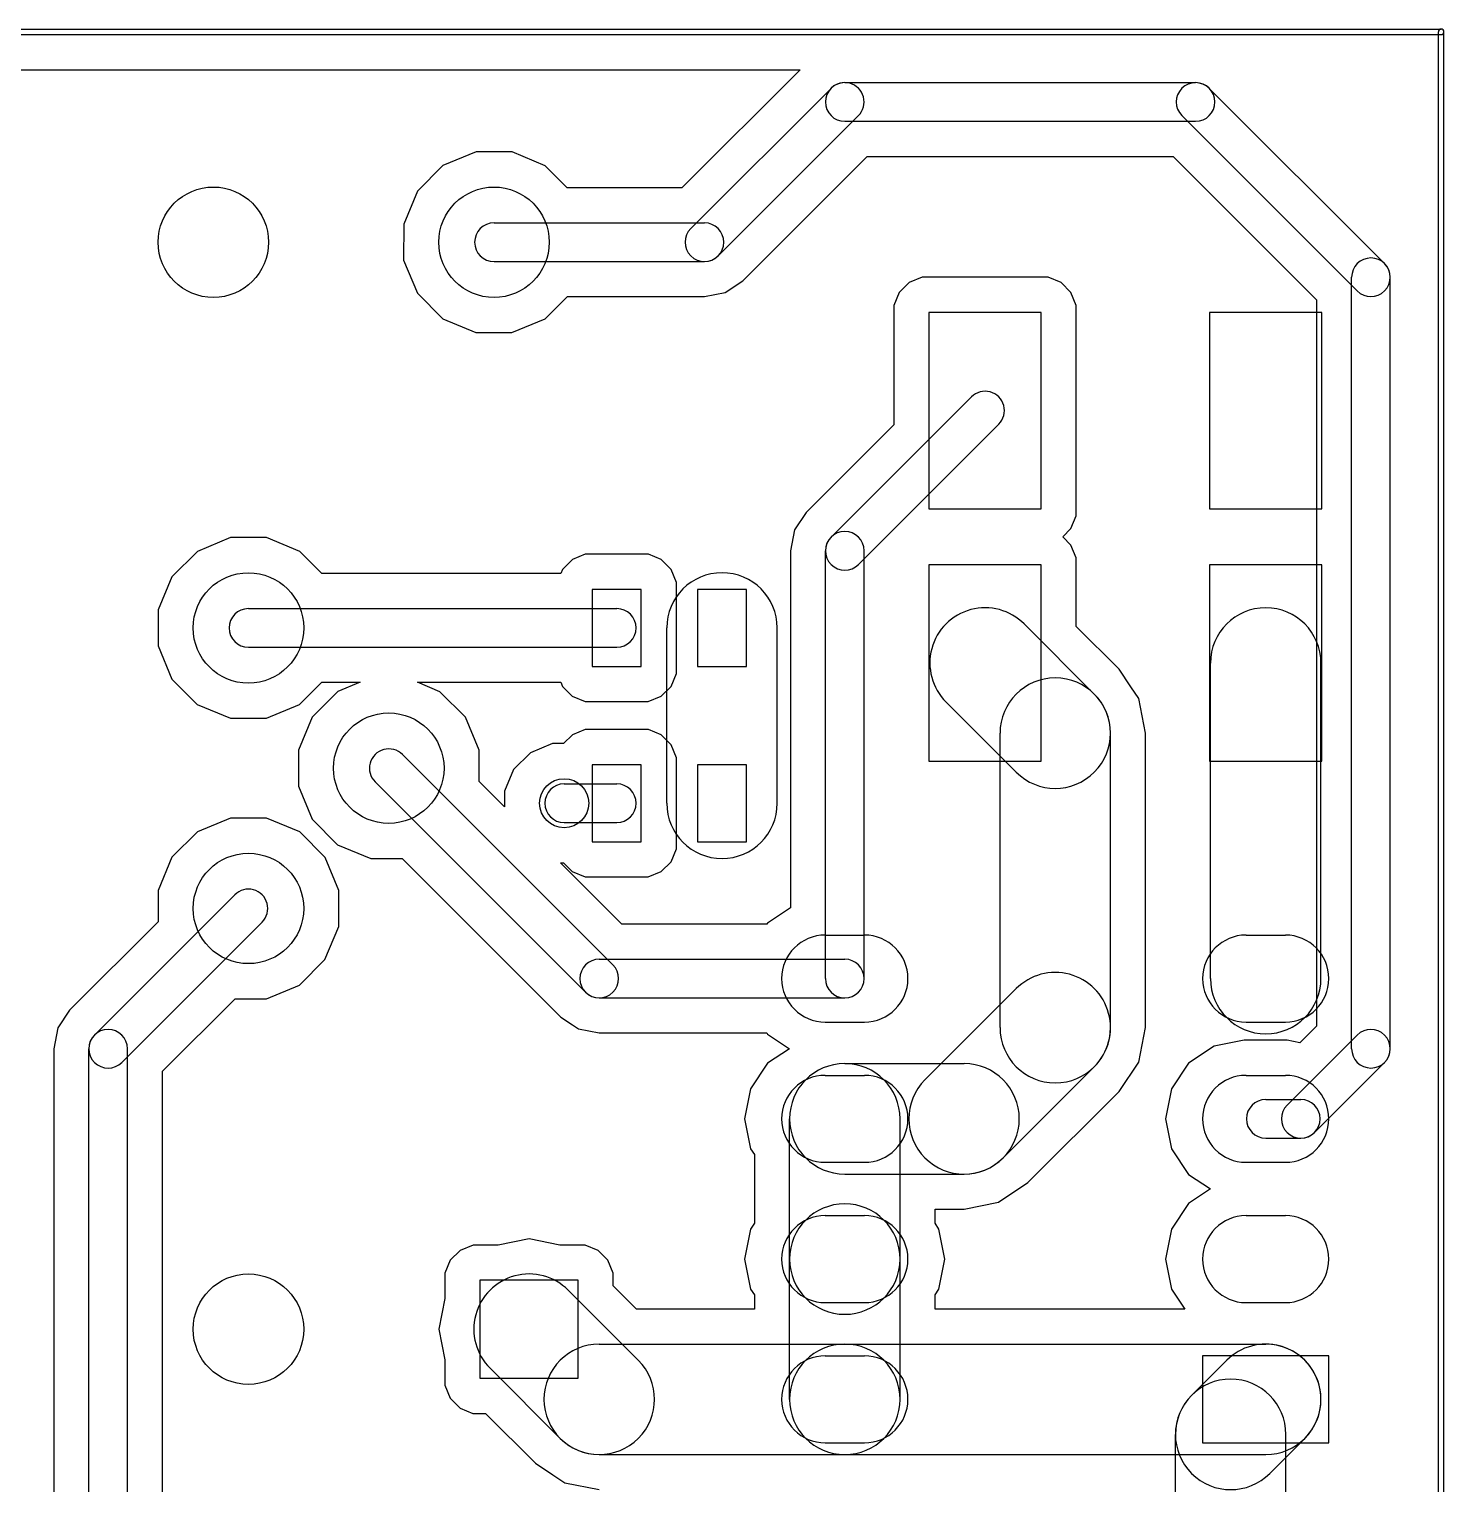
# Model space of a CAD drawing. Extents: x 50.1 to 94.7, y -225.5 to -171.4.
# Drawn here: x 69.05 to 94.67, y -197.75 to -171.4 of the extents above; entities that cross this region are included whole.
import ezdxf

# ---------------------------------------------------------------- set-up
doc = ezdxf.new("R2010")
doc.units = 0
doc.header["$MEASUREMENT"] = 0
doc.layers.add('BLACK', color=250, linetype='CONTINUOUS')

msp = doc.modelspace()

# ---------------------------------------------------------------- linework, layer by layer
at = {"layer": 'BLACK'}
for p, q in [((50.165, -171.4), (94.615, -171.4)), ((50.165, -171.5), (94.615, -171.5)), ((94.565, -225.425), (94.565, -171.45)), ((94.665, -225.425), (94.665, -171.45)), ((50.85, -172.135), (83.012, -172.135)), ((50.85, -172.135), (83.012, -172.135)), ((83.012, -172.135), (80.872, -174.275)), ((83.012, -172.135), (80.872, -174.275)), ((81.0325, -175.013), (83.5725, -172.473)), ((83.82, -172.37), (90.17, -172.37)), ((90.4175, -172.473), (93.5925, -175.648)), ((81.5275, -175.507), (84.0675, -172.967)), ((83.82, -173.07), (90.17, -173.07)), ((89.9225, -172.967), (93.0975, -176.142)), ((76.5451, -173.873), (76.0847, -174.333)), ((76.5451, -173.873), (76.0847, -174.333)), ((77.1462, -173.625), (76.5451, -173.873)), ((77.1462, -173.625), (76.5451, -173.873)), ((77.7966, -173.625), (77.1462, -173.625)), ((77.7966, -173.625), (77.1462, -173.625)), ((78.3974, -173.875), (77.7966, -173.625)), ((78.3974, -173.875), (77.7966, -173.625)), ((78.7969, -174.275), (78.3974, -173.875)), ((78.7969, -174.275), (78.3974, -173.875)), ((81.9765, -175.957), (84.228, -173.705)), ((81.9765, -175.957), (84.228, -173.705)), ((84.228, -173.705), (89.762, -173.705)), ((84.228, -173.705), (89.762, -173.705)), ((89.762, -173.705), (92.36, -176.303)), ((89.762, -173.705), (92.36, -176.303)), ((76.0847, -174.333), (75.8353, -174.933)), ((76.0847, -174.333), (75.8353, -174.933)), ((80.872, -174.275), (78.7969, -174.275)), ((80.872, -174.275), (78.7969, -174.275)), ((75.8353, -174.933), (75.8347, -175.584)), ((75.8353, -174.933), (75.8347, -175.584)), ((77.47, -174.91), (81.28, -174.91)), ((75.8347, -175.584), (76.0831, -176.185)), ((75.8347, -175.584), (76.0831, -176.185)), ((77.47, -175.61), (81.28, -175.61)), ((81.6569, -176.17), (81.9765, -175.957)), ((81.6569, -176.17), (81.9765, -175.957)), ((84.9848, -175.991), (84.806, -176.17)), ((84.9848, -175.991), (84.806, -176.17)), ((85.2182, -175.895), (84.9848, -175.991)), ((85.2182, -175.895), (84.9848, -175.991)), ((87.2502, -175.895), (85.2182, -175.895)), ((87.2502, -175.895), (85.2182, -175.895)), ((87.5029, -175.895), (87.2502, -175.895)), ((87.5029, -175.895), (87.2502, -175.895)), ((87.7362, -175.992), (87.5029, -175.895)), ((87.7362, -175.992), (87.5029, -175.895)), ((87.9146, -176.171), (87.7362, -175.992)), ((87.9146, -176.171), (87.7362, -175.992)), ((92.995, -189.865), (92.995, -175.895)), ((93.695, -189.865), (93.695, -175.895)), ((76.0831, -176.185), (76.5426, -176.645)), ((76.0831, -176.185), (76.5426, -176.645)), ((78.3949, -176.647), (78.7975, -176.245)), ((78.3949, -176.647), (78.7975, -176.245)), ((78.7975, -176.245), (81.28, -176.245)), ((78.7975, -176.245), (81.28, -176.245)), ((81.28, -176.245), (81.6569, -176.17)), ((81.28, -176.245), (81.6569, -176.17)), ((84.806, -176.17), (84.7091, -176.403)), ((84.806, -176.17), (84.7091, -176.403)), ((88.0111, -176.404), (87.9146, -176.171)), ((88.0111, -176.404), (87.9146, -176.171)), ((84.7091, -176.403), (84.7089, -176.656)), ((84.7091, -176.403), (84.7089, -176.656)), ((88.0111, -179.96), (88.0111, -176.404)), ((88.0111, -179.96), (88.0111, -176.404)), ((92.36, -176.303), (92.36, -189.457)), ((92.36, -176.303), (92.36, -189.457)), ((76.5426, -176.645), (77.1434, -176.895)), ((76.5426, -176.645), (77.1434, -176.895)), ((77.7938, -176.895), (78.3949, -176.647)), ((77.7938, -176.895), (78.3949, -176.647)), ((84.7089, -176.656), (84.7089, -178.566)), ((84.7089, -176.656), (84.7089, -178.566)), ((85.344, -176.53), (85.344, -180.086)), ((87.376, -176.53), (85.344, -176.53)), ((87.376, -180.086), (87.376, -176.53)), ((90.424, -176.53), (90.424, -180.086)), ((92.456, -176.53), (90.424, -176.53)), ((92.456, -180.086), (92.456, -176.53)), ((77.1434, -176.895), (77.7938, -176.895)), ((77.1434, -176.895), (77.7938, -176.895)), ((83.5725, -180.601), (86.1125, -178.061)), ((84.7089, -178.566), (83.1235, -180.152)), ((84.7089, -178.566), (83.1235, -180.152)), ((84.0675, -181.095), (86.6075, -178.555)), ((83.1235, -180.152), (82.91, -180.471)), ((83.1235, -180.152), (82.91, -180.471)), ((85.344, -180.086), (87.376, -180.086)), ((88.0109, -180.213), (88.0111, -179.96)), ((88.0109, -180.213), (88.0111, -179.96)), ((90.424, -180.086), (92.456, -180.086)), ((82.91, -180.471), (82.835, -180.848)), ((82.91, -180.471), (82.835, -180.848)), ((87.766, -180.594), (87.914, -180.446)), ((87.766, -180.594), (87.914, -180.446)), ((87.914, -180.446), (88.0109, -180.213)), ((87.914, -180.446), (88.0109, -180.213)), ((72.7012, -180.61), (72.1001, -180.858)), ((72.7012, -180.61), (72.1001, -180.858)), ((73.3516, -180.61), (72.7012, -180.61)), ((73.3516, -180.61), (72.7012, -180.61)), ((73.9524, -180.86), (73.3516, -180.61)), ((73.9524, -180.86), (73.3516, -180.61)), ((87.9146, -180.743), (87.766, -180.594)), ((87.9146, -180.743), (87.766, -180.594)), ((72.1001, -180.858), (71.6397, -181.318)), ((72.1001, -180.858), (71.6397, -181.318)), ((74.3519, -181.26), (73.9524, -180.86)), ((74.3519, -181.26), (73.9524, -180.86)), ((79.1222, -180.911), (78.8888, -181.008)), ((79.1222, -180.911), (78.8888, -181.008)), ((80.0112, -180.911), (79.1222, -180.911)), ((80.0112, -180.911), (79.1222, -180.911)), ((80.2639, -180.912), (80.0112, -180.911)), ((80.2639, -180.912), (80.0112, -180.911)), ((80.4972, -181.008), (80.2639, -180.912)), ((80.4972, -181.008), (80.2639, -180.912)), ((82.835, -180.848), (82.835, -187.314)), ((82.835, -180.848), (82.835, -187.314)), ((83.47, -188.595), (83.47, -180.848)), ((84.17, -188.595), (84.17, -180.848)), ((88.0111, -180.976), (87.9146, -180.743)), ((88.0111, -180.976), (87.9146, -180.743)), ((88.0111, -182.219), (88.0111, -180.976)), ((88.0111, -182.219), (88.0111, -180.976)), ((78.6794, -181.26), (74.3519, -181.26)), ((78.6794, -181.26), (74.3519, -181.26)), ((78.71, -181.186), (78.6794, -181.26)), ((78.71, -181.186), (78.6794, -181.26)), ((78.8888, -181.008), (78.71, -181.186)), ((78.8888, -181.008), (78.71, -181.186)), ((80.6756, -181.187), (80.4972, -181.008)), ((80.6756, -181.187), (80.4972, -181.008)), ((80.7721, -181.421), (80.6756, -181.187)), ((80.7721, -181.421), (80.6756, -181.187)), ((85.344, -181.102), (85.344, -184.658)), ((87.376, -181.102), (85.344, -181.102)), ((87.376, -184.658), (87.376, -181.102)), ((90.424, -181.102), (90.424, -184.658)), ((92.456, -181.102), (90.424, -181.102)), ((92.456, -184.658), (92.456, -181.102)), ((71.6397, -181.318), (71.3903, -181.918)), ((71.6397, -181.318), (71.3903, -181.918)), ((80.7721, -182.818), (80.7721, -181.421)), ((80.7721, -182.818), (80.7721, -181.421)), ((79.248, -181.547), (79.248, -182.944)), ((80.137, -181.547), (79.248, -181.547)), ((80.137, -182.944), (80.137, -181.547)), ((81.153, -181.547), (81.153, -182.944)), ((82.042, -181.547), (81.153, -181.547)), ((82.042, -182.944), (82.042, -181.547)), ((71.3903, -181.918), (71.3897, -182.569)), ((71.3903, -181.918), (71.3897, -182.569)), ((73.025, -181.895), (79.6925, -181.895)), ((80.5975, -185.42), (80.5975, -182.245)), ((82.5975, -185.42), (82.5975, -182.245)), ((88.3371, -183.443), (87.0671, -182.173)), ((88.7861, -182.994), (88.0111, -182.219)), ((88.7861, -182.994), (88.0111, -182.219)), ((71.3897, -182.569), (71.6381, -183.17)), ((71.3897, -182.569), (71.6381, -183.17)), ((73.025, -182.595), (79.6925, -182.595)), ((80.7719, -183.07), (80.7721, -182.818)), ((80.7719, -183.07), (80.7721, -182.818)), ((79.248, -182.944), (80.137, -182.944)), ((80.675, -183.304), (80.7719, -183.07)), ((80.675, -183.304), (80.7719, -183.07)), ((81.153, -182.944), (82.042, -182.944)), ((88.9986, -183.312), (88.7861, -182.994)), ((88.7861, -182.994), (88.7861, -182.994)), ((88.9986, -183.312), (88.7861, -182.994)), ((88.7861, -182.994), (88.7861, -182.994)), ((90.44, -188.595), (90.44, -182.88)), ((92.44, -188.595), (92.44, -182.88)), ((71.6381, -183.17), (72.0976, -183.63)), ((71.6381, -183.17), (72.0976, -183.63)), ((73.9499, -183.632), (74.3525, -183.23)), ((73.9499, -183.632), (74.3525, -183.23)), ((74.3525, -183.23), (75.0469, -183.23)), ((74.3525, -183.23), (75.0469, -183.23)), ((75.0469, -183.23), (74.6401, -183.398)), ((75.0469, -183.23), (74.6401, -183.398)), ((76.4924, -183.4), (76.0836, -183.23)), ((76.0836, -183.23), (78.6793, -183.23)), ((76.4924, -183.4), (76.0836, -183.23)), ((76.0836, -183.23), (78.6793, -183.23)), ((78.6793, -183.23), (78.7094, -183.303)), ((78.6793, -183.23), (78.7094, -183.303)), ((78.7094, -183.303), (78.8878, -183.482)), ((78.7094, -183.303), (78.8878, -183.482)), ((80.4962, -183.482), (80.675, -183.304)), ((80.4962, -183.482), (80.675, -183.304)), ((89.1405, -183.524), (88.9986, -183.312)), ((89.1405, -183.524), (88.9986, -183.312)), ((72.0976, -183.63), (72.6984, -183.88)), ((72.0976, -183.63), (72.6984, -183.88)), ((73.3488, -183.88), (73.9499, -183.632)), ((73.3488, -183.88), (73.9499, -183.632)), ((74.6401, -183.398), (74.1797, -183.858)), ((74.6401, -183.398), (74.1797, -183.858)), ((76.9519, -183.86), (76.4924, -183.4)), ((76.9519, -183.86), (76.4924, -183.4)), ((78.8878, -183.482), (79.1211, -183.578)), ((78.8878, -183.482), (79.1211, -183.578)), ((79.1211, -183.578), (79.3738, -183.579)), ((79.1211, -183.578), (79.3738, -183.579)), ((79.3738, -183.579), (80.2628, -183.579)), ((79.3738, -183.579), (80.2628, -183.579)), ((80.2628, -183.579), (80.4962, -183.482)), ((80.2628, -183.579), (80.4962, -183.482)), ((86.9229, -184.857), (85.6529, -183.587)), ((89.265, -184.15), (89.1405, -183.524)), ((89.1405, -183.524), (89.1405, -183.524)), ((89.265, -184.15), (89.1405, -183.524)), ((89.1405, -183.524), (89.1405, -183.524)), ((72.6984, -183.88), (73.3488, -183.88)), ((72.6984, -183.88), (73.3488, -183.88)), ((74.1797, -183.858), (73.9303, -184.458)), ((74.1797, -183.858), (73.9303, -184.458)), ((77.2003, -184.461), (76.9519, -183.86)), ((77.2003, -184.461), (76.9519, -183.86)), ((79.1222, -184.086), (78.8888, -184.183)), ((79.1222, -184.086), (78.8888, -184.183)), ((80.0112, -184.086), (79.1222, -184.086)), ((80.0112, -184.086), (79.1222, -184.086)), ((80.2639, -184.087), (80.0112, -184.086)), ((80.2639, -184.087), (80.0112, -184.086)), ((80.4972, -184.183), (80.2639, -184.087)), ((80.4972, -184.183), (80.2639, -184.087)), ((86.63, -189.484), (86.63, -184.15)), ((88.63, -189.484), (88.63, -184.15)), ((89.265, -189.484), (89.265, -184.15)), ((89.265, -189.484), (89.265, -184.15)), ((78.5262, -184.34), (78.1293, -184.504)), ((78.5262, -184.34), (78.1293, -184.504)), ((78.7309, -184.34), (78.5262, -184.34)), ((78.7309, -184.34), (78.5262, -184.34)), ((78.8888, -184.183), (78.7309, -184.34)), ((78.8888, -184.183), (78.7309, -184.34)), ((80.6756, -184.362), (80.4972, -184.183)), ((80.6756, -184.362), (80.4972, -184.183)), ((80.7721, -184.596), (80.6756, -184.362)), ((80.7721, -184.596), (80.6756, -184.362)), ((73.9303, -184.458), (73.9297, -185.109)), ((73.9303, -184.458), (73.9297, -185.109)), ((79.6225, -188.348), (75.8125, -184.538)), ((77.1998, -185.027), (77.2003, -184.461)), ((77.1998, -185.027), (77.2003, -184.461)), ((78.1293, -184.504), (77.8254, -184.808)), ((78.1293, -184.504), (77.8254, -184.808)), ((80.7721, -185.993), (80.7721, -184.596)), ((80.7721, -185.993), (80.7721, -184.596)), ((85.344, -184.658), (87.376, -184.658)), ((90.424, -184.658), (92.456, -184.658)), ((77.8254, -184.808), (77.6607, -185.204)), ((77.8254, -184.808), (77.6607, -185.204)), ((79.248, -184.722), (79.248, -186.119)), ((80.137, -184.722), (79.248, -184.722)), ((80.137, -186.119), (80.137, -184.722)), ((81.153, -184.722), (81.153, -186.119)), ((82.042, -184.722), (81.153, -184.722)), ((82.042, -186.119), (82.042, -184.722)), ((73.9297, -185.109), (74.1781, -185.71)), ((73.9297, -185.109), (74.1781, -185.71)), ((79.1275, -188.842), (75.3175, -185.032)), ((77.6604, -185.487), (77.1998, -185.027)), ((77.6604, -185.487), (77.1998, -185.027)), ((77.6607, -185.204), (77.6604, -185.487)), ((77.6607, -185.204), (77.6604, -185.487)), ((78.74, -185.07), (79.6925, -185.07)), ((72.7012, -185.69), (72.1001, -185.938)), ((72.7012, -185.69), (72.1001, -185.938)), ((73.3516, -185.69), (72.7012, -185.69)), ((73.3516, -185.69), (72.7012, -185.69)), ((73.9524, -185.94), (73.3516, -185.69)), ((73.9524, -185.94), (73.3516, -185.69)), ((74.1781, -185.71), (74.6376, -186.17)), ((74.1781, -185.71), (74.6376, -186.17)), ((72.1001, -185.938), (71.6397, -186.398)), ((72.1001, -185.938), (71.6397, -186.398)), ((74.4119, -186.4), (73.9524, -185.94)), ((74.4119, -186.4), (73.9524, -185.94)), ((78.74, -185.77), (79.6925, -185.77)), ((80.7719, -186.245), (80.7721, -185.993)), ((80.7719, -186.245), (80.7721, -185.993)), ((74.6376, -186.17), (75.2384, -186.42)), ((74.6376, -186.17), (75.2384, -186.42)), ((79.248, -186.119), (80.137, -186.119)), ((80.675, -186.479), (80.7719, -186.245)), ((80.675, -186.479), (80.7719, -186.245)), ((81.153, -186.119), (82.042, -186.119)), ((71.6397, -186.398), (71.3903, -186.998)), ((71.6397, -186.398), (71.3903, -186.998)), ((74.6603, -187.001), (74.4119, -186.4)), ((74.6603, -187.001), (74.4119, -186.4)), ((75.2384, -186.42), (75.8072, -186.42)), ((75.2384, -186.42), (75.8072, -186.42)), ((75.8072, -186.42), (78.6785, -189.292)), ((75.8072, -186.42), (78.6785, -189.292)), ((79.783, -187.61), (78.6724, -186.499)), ((78.6724, -186.499), (78.7311, -186.499)), ((79.783, -187.61), (78.6724, -186.499)), ((78.6724, -186.499), (78.7311, -186.499)), ((78.7311, -186.499), (78.8878, -186.657)), ((78.7311, -186.499), (78.8878, -186.657)), ((80.4962, -186.657), (80.675, -186.479)), ((80.4962, -186.657), (80.675, -186.479)), ((78.8878, -186.657), (79.1211, -186.753)), ((78.8878, -186.657), (79.1211, -186.753)), ((79.1211, -186.753), (79.3738, -186.754)), ((79.1211, -186.753), (79.3738, -186.754)), ((79.3738, -186.754), (80.2628, -186.754)), ((79.3738, -186.754), (80.2628, -186.754)), ((80.2628, -186.754), (80.4962, -186.657)), ((80.2628, -186.754), (80.4962, -186.657)), ((71.3903, -186.998), (71.3898, -187.567)), ((71.3903, -186.998), (71.3898, -187.567)), ((74.6597, -187.652), (74.6603, -187.001)), ((74.6597, -187.652), (74.6603, -187.001)), ((70.2375, -189.618), (72.7775, -187.078)), ((82.835, -187.314), (82.4238, -187.589)), ((82.835, -187.314), (82.4238, -187.589)), ((71.3898, -187.567), (69.7885, -189.169)), ((71.3898, -187.567), (69.7885, -189.169)), ((70.7325, -190.112), (73.2725, -187.572)), ((74.4103, -188.252), (74.6597, -187.652)), ((74.4103, -188.252), (74.6597, -187.652)), ((82.4099, -187.61), (79.783, -187.61)), ((82.4099, -187.61), (79.783, -187.61)), ((82.4238, -187.589), (82.4099, -187.61)), ((82.4238, -187.589), (82.4099, -187.61)), ((83.4644, -187.808), (84.1756, -187.808)), ((91.0844, -187.808), (91.7956, -187.808)), ((73.9499, -188.712), (74.4103, -188.252)), ((73.9499, -188.712), (74.4103, -188.252)), ((79.375, -188.245), (83.82, -188.245)), ((73.3488, -188.96), (73.9499, -188.712)), ((73.3488, -188.96), (73.9499, -188.712)), ((85.2719, -190.428), (86.9229, -188.777)), ((71.47, -190.273), (72.7832, -188.96)), ((71.47, -190.273), (72.7832, -188.96)), ((72.7832, -188.96), (73.3488, -188.96)), ((72.7832, -188.96), (73.3488, -188.96)), ((79.375, -188.945), (83.82, -188.945)), ((69.7885, -189.169), (69.575, -189.488)), ((69.7885, -189.169), (69.575, -189.488)), ((78.6785, -189.292), (78.6785, -189.292)), ((78.6785, -189.292), (78.892, -189.434)), ((78.6785, -189.292), (78.6785, -189.292)), ((78.6785, -189.292), (78.892, -189.434)), ((83.4644, -189.382), (84.1756, -189.382)), ((91.0844, -189.382), (91.7956, -189.382)), ((69.575, -189.488), (69.5, -189.865)), ((69.575, -189.488), (69.5, -189.865)), ((78.892, -189.434), (78.9981, -189.505)), ((78.892, -189.434), (78.9981, -189.505)), ((78.9981, -189.505), (78.9981, -189.505)), ((78.9981, -189.505), (79.375, -189.58)), ((78.9981, -189.505), (78.9981, -189.505)), ((78.9981, -189.505), (79.375, -189.58)), ((79.375, -189.58), (82.4099, -189.58)), ((79.375, -189.58), (82.4099, -189.58)), ((82.4099, -189.58), (82.4238, -189.601)), ((82.4099, -189.58), (82.4238, -189.601)), ((82.4238, -189.601), (82.8192, -189.865)), ((82.4238, -189.601), (82.8192, -189.865)), ((89.1405, -190.11), (89.265, -189.484)), ((89.1405, -190.11), (89.265, -189.484)), ((93.0975, -189.618), (91.8275, -190.888)), ((92.36, -189.457), (92.0589, -189.758)), ((92.36, -189.457), (92.0589, -189.758)), ((69.5, -189.865), (69.5, -206.602)), ((69.5, -189.865), (69.5, -206.602)), ((70.135, -207.01), (70.135, -189.865)), ((70.835, -207.01), (70.835, -189.865)), ((82.8192, -189.865), (82.4238, -190.129)), ((82.8192, -189.865), (82.4238, -190.129)), ((90.5052, -189.821), (90.0438, -190.129)), ((90.5052, -189.821), (90.0438, -190.129)), ((91.0496, -189.713), (90.5052, -189.821)), ((91.0496, -189.713), (90.5052, -189.821)), ((91.8304, -189.713), (91.0496, -189.713)), ((91.8304, -189.713), (91.0496, -189.713)), ((92.0589, -189.758), (91.8304, -189.713)), ((92.0589, -189.758), (91.8304, -189.713)), ((82.4238, -190.129), (82.1154, -190.591)), ((82.4238, -190.129), (82.1154, -190.591)), ((83.82, -190.135), (85.979, -190.135)), ((86.6861, -191.842), (88.3371, -190.191)), ((88.7861, -190.64), (89.1405, -190.11)), ((88.7861, -190.64), (89.1405, -190.11)), ((89.1405, -190.11), (89.1405, -190.11)), ((89.1405, -190.11), (89.1405, -190.11)), ((90.0438, -190.129), (89.7354, -190.591)), ((90.0438, -190.129), (89.7354, -190.591)), ((93.5925, -190.112), (92.3225, -191.382)), ((71.47, -207.01), (71.47, -190.273)), ((71.47, -207.01), (71.47, -190.273)), ((83.4644, -190.348), (84.1756, -190.348)), ((91.0844, -190.348), (91.7956, -190.348)), ((82.1154, -190.591), (82.0072, -191.135)), ((82.1154, -190.591), (82.0072, -191.135)), ((87.1351, -192.291), (88.7861, -190.64)), ((87.1351, -192.291), (88.7861, -190.64)), ((88.7861, -190.64), (88.7861, -190.64)), ((88.7861, -190.64), (88.7861, -190.64)), ((88.7861, -190.64), (88.7861, -190.64)), ((88.7861, -190.64), (88.7861, -190.64)), ((89.7354, -190.591), (89.6272, -191.135)), ((89.7354, -190.591), (89.6272, -191.135)), ((91.44, -190.785), (92.075, -190.785)), ((82.0072, -191.135), (82.1154, -191.679)), ((82.0072, -191.135), (82.1154, -191.679)), ((82.82, -193.675), (82.82, -191.135)), ((84.82, -193.675), (84.82, -191.135)), ((89.6272, -191.135), (89.7354, -191.679)), ((89.6272, -191.135), (89.7354, -191.679)), ((91.44, -191.485), (92.075, -191.485)), ((82.1154, -191.679), (82.185, -191.783)), ((82.1154, -191.679), (82.185, -191.783)), ((82.185, -191.783), (82.185, -193.027)), ((82.185, -191.783), (82.185, -193.027)), ((89.7354, -191.679), (90.0438, -192.141)), ((89.7354, -191.679), (90.0438, -192.141)), ((83.4644, -191.922), (84.1756, -191.922)), ((91.0844, -191.922), (91.7956, -191.922)), ((83.82, -192.135), (85.979, -192.135)), ((86.6047, -192.646), (87.1351, -192.291)), ((86.6047, -192.646), (87.1351, -192.291)), ((90.0438, -192.141), (90.4392, -192.405)), ((90.0438, -192.141), (90.4392, -192.405)), ((90.4392, -192.405), (90.0438, -192.669)), ((90.4392, -192.405), (90.0438, -192.669)), ((85.455, -193.027), (85.455, -192.77)), ((85.455, -192.77), (85.979, -192.77)), ((85.455, -193.027), (85.455, -192.77)), ((85.455, -192.77), (85.979, -192.77)), ((85.979, -192.77), (86.6047, -192.646)), ((85.979, -192.77), (86.6047, -192.646)), ((85.979, -192.77), (85.979, -192.77)), ((85.979, -192.77), (85.979, -192.77)), ((85.979, -192.77), (85.979, -192.77)), ((85.979, -192.77), (85.979, -192.77)), ((86.6047, -192.646), (86.6047, -192.646)), ((86.6047, -192.646), (86.6047, -192.646)), ((90.0438, -192.669), (89.7354, -193.131)), ((90.0438, -192.669), (89.7354, -193.131)), ((82.185, -193.027), (82.1154, -193.131)), ((82.185, -193.027), (82.1154, -193.131)), ((83.4644, -192.888), (84.1756, -192.888)), ((85.5246, -193.131), (85.455, -193.027)), ((85.5246, -193.131), (85.455, -193.027)), ((91.0844, -192.888), (91.7956, -192.888)), ((78.105, -193.31), (77.5475, -193.421)), ((78.105, -193.31), (77.5475, -193.421)), ((78.6625, -193.421), (78.105, -193.31)), ((78.6625, -193.421), (78.105, -193.31)), ((82.1154, -193.131), (82.0072, -193.675)), ((82.1154, -193.131), (82.0072, -193.675)), ((85.6328, -193.675), (85.5246, -193.131)), ((85.6328, -193.675), (85.5246, -193.131)), ((89.7354, -193.131), (89.6272, -193.675)), ((89.7354, -193.131), (89.6272, -193.675)), ((76.8568, -193.517), (76.678, -193.696)), ((76.8568, -193.517), (76.678, -193.696)), ((77.0902, -193.421), (76.8568, -193.517)), ((77.0902, -193.421), (76.8568, -193.517)), ((77.5475, -193.421), (77.0902, -193.421)), ((77.5475, -193.421), (77.0902, -193.421)), ((78.8682, -193.421), (78.6625, -193.421)), ((78.8682, -193.421), (78.6625, -193.421)), ((79.1209, -193.421), (78.8682, -193.421)), ((79.1209, -193.421), (78.8682, -193.421)), ((79.3542, -193.518), (79.1209, -193.421)), ((79.3542, -193.518), (79.1209, -193.421)), ((79.5326, -193.697), (79.3542, -193.518)), ((79.5326, -193.697), (79.3542, -193.518)), ((76.678, -193.696), (76.5811, -193.929)), ((76.678, -193.696), (76.5811, -193.929)), ((79.6291, -193.93), (79.5326, -193.697)), ((79.6291, -193.93), (79.5326, -193.697)), ((82.0072, -193.675), (82.1154, -194.219)), ((82.0072, -193.675), (82.1154, -194.219)), ((82.82, -196.215), (82.82, -193.675)), ((84.82, -196.215), (84.82, -193.675)), ((85.5246, -194.219), (85.6328, -193.675)), ((85.5246, -194.219), (85.6328, -193.675)), ((89.6272, -193.675), (89.7354, -194.219)), ((89.6272, -193.675), (89.7354, -194.219)), ((76.5811, -193.929), (76.5809, -194.182)), ((76.5811, -193.929), (76.5809, -194.182)), ((78.994, -194.056), (77.216, -194.056)), ((77.216, -194.056), (77.216, -195.834)), ((78.994, -195.834), (78.994, -194.056)), ((79.6291, -194.157), (79.6291, -193.93)), ((79.6291, -194.157), (79.6291, -193.93)), ((80.0522, -194.58), (79.6291, -194.157)), ((80.0522, -194.58), (79.6291, -194.157)), ((76.5809, -194.388), (76.47, -194.945)), ((76.5809, -194.388), (76.47, -194.945)), ((76.5809, -194.182), (76.5809, -194.388)), ((76.5809, -194.182), (76.5809, -194.388)), ((80.0821, -195.508), (78.8121, -194.238)), ((82.1154, -194.219), (82.185, -194.323)), ((82.1154, -194.219), (82.185, -194.323)), ((82.185, -194.323), (82.185, -194.58)), ((82.185, -194.323), (82.185, -194.58)), ((85.455, -194.323), (85.5246, -194.219)), ((85.455, -194.323), (85.5246, -194.219)), ((85.455, -194.58), (85.455, -194.323)), ((85.455, -194.58), (85.455, -194.323)), ((89.7354, -194.219), (89.9764, -194.58)), ((89.7354, -194.219), (89.9764, -194.58)), ((82.185, -194.58), (80.0522, -194.58)), ((82.185, -194.58), (80.0522, -194.58)), ((83.4644, -194.462), (84.1756, -194.462)), ((89.9764, -194.58), (85.455, -194.58)), ((89.9764, -194.58), (85.455, -194.58)), ((91.0844, -194.462), (91.7956, -194.462)), ((76.47, -194.945), (76.5809, -195.502)), ((76.47, -194.945), (76.5809, -195.502)), ((79.375, -195.215), (83.82, -195.215)), ((83.82, -195.215), (91.44, -195.215)), ((83.4644, -195.428), (84.1756, -195.428)), ((92.583, -195.428), (90.297, -195.428)), ((90.297, -195.428), (90.297, -197.002)), ((92.583, -197.002), (92.583, -195.428)), ((76.5809, -195.502), (76.5809, -195.96)), ((76.5809, -195.502), (76.5809, -195.96)), ((78.6679, -196.922), (77.3979, -195.652)), ((90.0979, -196.143), (90.7329, -195.508)), ((76.5809, -195.96), (76.6774, -196.193)), ((76.5809, -195.96), (76.6774, -196.193)), ((77.216, -195.834), (78.994, -195.834)), ((76.6774, -196.193), (76.8558, -196.372)), ((76.6774, -196.193), (76.8558, -196.372)), ((76.8558, -196.372), (77.0891, -196.469)), ((76.8558, -196.372), (77.0891, -196.469)), ((77.0891, -196.469), (77.3168, -196.469)), ((77.0891, -196.469), (77.3168, -196.469)), ((77.3168, -196.469), (78.2189, -197.371)), ((77.3168, -196.469), (78.2189, -197.371)), ((83.4644, -197.002), (84.1756, -197.002)), ((89.805, -206.375), (89.805, -196.85)), ((90.297, -197.002), (92.583, -197.002)), ((91.5121, -197.557), (92.1471, -196.922)), ((91.805, -206.375), (91.805, -196.85)), ((79.375, -197.215), (83.82, -197.215)), ((83.82, -197.215), (91.44, -197.215)), ((78.2189, -197.371), (78.2189, -197.371)), ((78.2189, -197.371), (78.5369, -197.584)), ((78.2189, -197.371), (78.2189, -197.371)), ((78.2189, -197.371), (78.5369, -197.584)), ((78.5369, -197.584), (78.7493, -197.726)), ((78.5369, -197.584), (78.7493, -197.726)), ((78.7493, -197.726), (78.7493, -197.726)), ((78.7493, -197.726), (79.375, -197.85)), ((78.7493, -197.726), (78.7493, -197.726)), ((78.7493, -197.726), (79.375, -197.85))]:
    msp.add_line(p, q, dxfattribs=at)
for centre, radius in [((72.39, -175.26), 1), ((77.47, -175.26), 1), ((73.025, -182.245), 1), ((75.565, -184.785), 1), ((78.74, -185.42), 0.4445), ((73.025, -187.325), 1), ((73.025, -194.945), 1)]:
    msp.add_circle(centre, radius, dxfattribs=at)
for centre, radius, start, end in [((94.615, -171.45), 0.05, 360, 540), ((94.615, -171.45), 0.05, 270, 450), ((83.82, -172.72), 0.35, 90, 270), ((83.82, -172.72), 0.35, 315, 495), ((90.17, -172.72), 0.35, 45, 225), ((90.17, -172.72), 0.35, 270, 450), ((77.47, -175.26), 0.35, 90, 270), ((81.28, -175.26), 0.35, 270, 450), ((81.28, -175.26), 0.35, 135, 315), ((93.345, -175.895), 0.35, 360, 540), ((93.345, -175.895), 0.35, 225, 405), ((86.36, -178.308), 0.35, 315, 495), ((83.82, -180.848), 0.35, 360, 540), ((83.82, -180.848), 0.35, 135, 315), ((81.5975, -182.245), 1, 360, 540), ((73.025, -182.245), 0.35, 90, 270), ((79.6925, -182.245), 0.35, 270, 450), ((86.36, -182.88), 1, 405, 585), ((91.44, -182.88), 1, 360, 540), ((87.63, -184.15), 1, 360, 540), ((87.63, -184.15), 1, 225, 405), ((75.565, -184.785), 0.35, 405, 585), ((78.74, -185.42), 0.35, 90, 270), ((79.6925, -185.42), 0.35, 270, 450), ((81.5975, -185.42), 1, 180, 360), ((73.025, -187.325), 0.35, 315, 495), ((83.4644, -188.595), 0.7874, 90, 270), ((84.1756, -188.595), 0.7874, 270, 450), ((91.0844, -188.595), 0.7874, 90, 270), ((91.7956, -188.595), 0.7874, 270, 450), ((79.375, -188.595), 0.35, 90, 270), ((79.375, -188.595), 0.35, 225, 405), ((83.82, -188.595), 0.35, 270, 450), ((83.82, -188.595), 0.35, 180, 360), ((87.63, -189.484), 1, 315, 495), ((91.44, -188.595), 1, 180, 360), ((70.485, -189.865), 0.35, 360, 540), ((70.485, -189.865), 0.35, 135, 315), ((87.63, -189.484), 1, 180, 360), ((93.345, -189.865), 0.35, -45, 135), ((93.345, -189.865), 0.35, 180, 360), ((83.82, -191.135), 1, 90, 270), ((83.82, -191.135), 1, 360, 540), ((85.979, -191.135), 1, 270, 450), ((83.4644, -191.135), 0.7874, 90, 270), ((84.1756, -191.135), 0.7874, 270, 450), ((85.979, -191.135), 1, 135, 315), ((91.0844, -191.135), 0.7874, 90, 270), ((91.7956, -191.135), 0.7874, 270, 450), ((91.44, -191.135), 0.35, 90, 270), ((92.075, -191.135), 0.35, 135, 315), ((92.075, -191.135), 0.35, 270, 450), ((83.82, -193.675), 1, 360, 540), ((83.4644, -193.675), 0.7874, 90, 270), ((84.1756, -193.675), 0.7874, 270, 450), ((91.0844, -193.675), 0.7874, 90, 270), ((91.7956, -193.675), 0.7874, 270, 450), ((83.82, -193.675), 1, 180, 360), ((78.105, -194.945), 1, 405, 585), ((79.375, -196.215), 1, 90, 270), ((83.82, -196.215), 1, 90, 270), ((83.82, -196.215), 1, 270, 450), ((91.44, -196.215), 1, 315, 495), ((91.44, -196.215), 1, 270, 450), ((83.4644, -196.215), 0.7874, 90, 270), ((84.1756, -196.215), 0.7874, 270, 450), ((79.375, -196.215), 1, 225, 405), ((90.805, -196.85), 1, 360, 540), ((83.82, -196.215), 1, 180, 360), ((90.805, -196.85), 1, 135, 315)]:
    msp.add_arc(centre, radius, start, end, dxfattribs=at)

doc.saveas('drawing.dxf')
